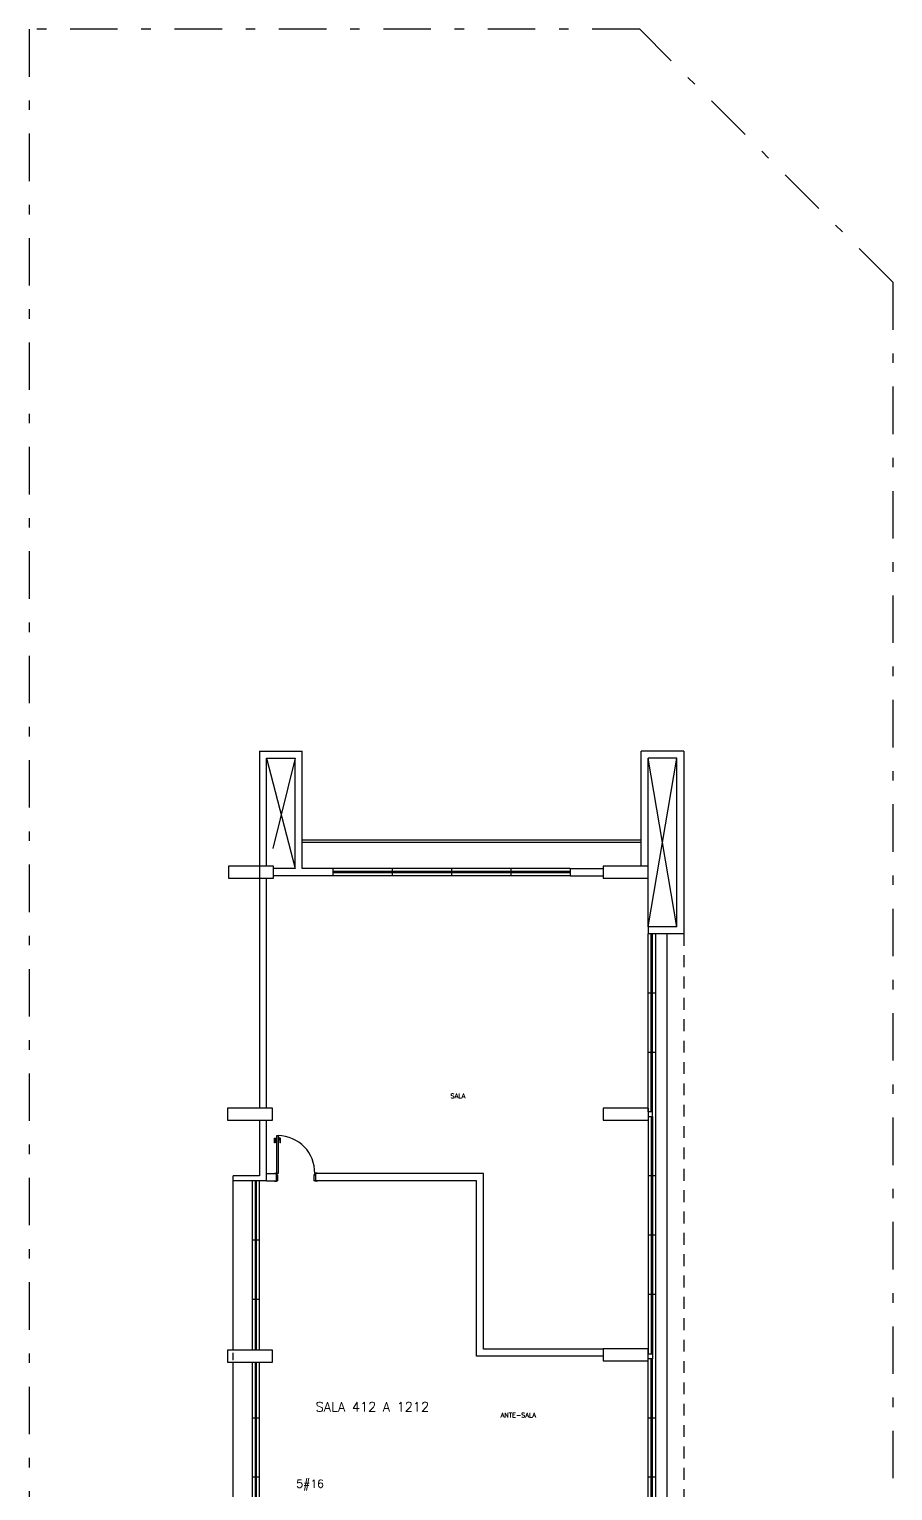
# Model space of a CAD drawing. Extents: x 544 to 914, y -40 to 56.
# Drawn here: x 578.39 to 587.48, y 9.03 to 24.43 of the extents above; entities that cross this region are included whole.
import ezdxf

# ---------------------------------------------------------------- set-up
doc = ezdxf.new("R2010")
doc.units = 0
doc.header["$LTSCALE"] = 0.5
doc.header["$MEASUREMENT"] = 0
doc.linetypes.add('DASHDOT', pattern=[1, 0.5, -0.25, 0, -0.25])
doc.linetypes.add('HIDDEN', pattern=[0.375, 0.25, -0.125])
for name, color, linetype in [('3', 1, 'CONTINUOUS'), ('A-01', 1, 'CONTINUOUS'), ('A-02', 2, 'CONTINUOUS'), ('A-03', 3, 'CONTINUOUS'), ('A-05', 5, 'CONTINUOUS'), ('JANELA', 1, 'CONTINUOUS'), ('PORTA', 2, 'CONTINUOUS'), ('Proj', 1, 'HIDDEN'), ('SIMBOLOS', 2, 'CONTINUOUS'), ('TEXTO', 7, 'CONTINUOUS'), ('Título', 3, 'CONTINUOUS')]:
    doc.layers.add(name, color=color, linetype=linetype)
doc.styles.add('ROMANC', font='romanc.shx')
doc.styles.add('T20', font='simplex.shx', dxfattribs={"height": 0.1})

msp = doc.modelspace()

# ---------------------------------------------------------------- linework, layer by layer
at = {"layer": '3', "color": 6}
for points in [[(580.485, 15.488), (580.96, 15.488), (580.96, 15.613), (580.485, 15.613), (580.485, 15.488)], [(584.431, 15.489), (584.906, 15.489), (584.906, 15.614), (584.431, 15.614), (584.431, 15.489)], [(580.474, 12.939), (580.949, 12.939), (580.949, 13.064), (580.474, 13.064), (580.474, 12.939)], [(584.432, 12.939), (584.907, 12.939), (584.907, 13.064), (584.432, 13.064), (584.432, 12.939)], [(580.474, 10.389), (580.949, 10.389), (580.949, 10.514), (580.474, 10.514), (580.474, 10.389)], [(584.431, 10.404), (584.906, 10.404), (584.906, 10.529), (584.431, 10.529), (584.431, 10.404)]]:
    msp.add_lwpolyline(points, dxfattribs=at)
at = {"layer": 'A-01', "color": 9}
for p, q in [((580.885, 16.751), (581.185, 15.589)), ((581.185, 16.751), (580.95, 15.801)), ((585.206, 14.976), (584.906, 16.751)), ((584.906, 14.976), (585.206, 16.751)), ((585.106, -6.174), (585.106, 14.901))]:
    msp.add_line(p, q, dxfattribs=at)
at = {"layer": 'A-02', "color": 9}
for p, q in [((584.831, 15.889), (581.26, 15.889)), ((584.831, 15.864), (581.26, 15.864)), ((580.535, 10.514), (580.535, 12.301)), ((580.535, 10.412), (580.535, 10.487)), ((580.535, 5.851), (580.535, 10.389))]:
    msp.add_line(p, q, dxfattribs=at)
at = {"layer": 'A-03', "color": 9}
for p, q in [((581.583, 15.589), (581.583, 15.514)), ((582.208, 15.589), (582.208, 15.514)), ((582.833, 15.589), (582.833, 15.514)), ((583.458, 15.589), (583.458, 15.514)), ((584.906, 14.976), (584.906, 15.476)), ((584.981, 14.276), (584.906, 14.276)), ((584.981, 13.651), (584.906, 13.651)), ((584.981, 12.351), (584.906, 12.351)), ((584.981, 11.726), (584.906, 11.726)), ((584.981, 11.101), (584.906, 11.101)), ((580.81, 11.051), (580.735, 11.051)), ((580.81, 9.801), (580.735, 9.801)), ((584.981, 9.801), (584.906, 9.801)), ((584.981, 9.176), (584.906, 9.176))]:
    msp.add_line(p, q, dxfattribs=at)
at = {"layer": 'A-05', "color": 4}
for p, q in [((580.81, 16.826), (581.26, 16.826)), ((580.81, 16.826), (580.81, 13.064)), ((581.26, 15.589), (581.26, 16.826)), ((584.831, 15.614), (584.831, 16.826)), ((585.281, 16.826), (584.831, 16.826)), ((585.281, 16.826), (585.281, 14.901)), ((580.885, 16.751), (581.185, 16.751)), ((580.885, 15.613), (580.885, 16.751)), ((581.185, 15.589), (581.185, 16.751)), ((584.906, 14.976), (584.906, 16.751)), ((585.206, 16.751), (584.906, 16.751)), ((585.206, 14.976), (585.206, 16.751)), ((581.185, 15.589), (580.96, 15.589)), ((581.583, 15.589), (581.26, 15.589)), ((581.583, 15.589), (581.583, 15.514)), ((584.083, 15.589), (584.431, 15.589)), ((584.083, 15.589), (584.083, 15.514)), ((580.885, 13.064), (580.885, 15.488)), ((581.583, 15.514), (580.96, 15.514)), ((584.083, 15.514), (584.431, 15.514)), ((584.906, 14.976), (584.906, 14.901)), ((585.206, 14.976), (584.906, 14.976)), ((585.281, 14.901), (584.906, 14.901)), ((580.81, 12.939), (580.81, 12.351)), ((580.885, 12.301), (580.885, 12.939)), ((580.535, 12.301), (580.535, 12.351)), ((580.81, 12.351), (580.535, 12.351)), ((580.885, 12.376), (580.985, 12.376)), ((580.985, 12.376), (580.985, 12.301)), ((581.4, 12.376), (581.4, 12.301)), ((583.172, 12.376), (581.4, 12.376)), ((583.172, 10.526), (583.172, 12.376)), ((580.885, 12.301), (580.535, 12.301)), ((580.885, 12.301), (580.985, 12.301)), ((583.097, 12.301), (581.4, 12.301)), ((583.097, 10.451), (583.097, 12.301)), ((584.431, 10.526), (583.172, 10.526)), ((584.431, 10.451), (583.097, 10.451))]:
    msp.add_line(p, q, dxfattribs=at)
at = {"layer": 'JANELA', "color": 9}
for p, q in [((584.083, 15.589), (581.583, 15.589)), ((584.083, 15.559), (581.583, 15.559)), ((584.083, 15.544), (581.583, 15.544)), ((584.083, 15.514), (581.583, 15.514)), ((584.906, 13.026), (584.906, 14.901)), ((584.936, 13.026), (584.936, 14.901)), ((584.951, 13.026), (584.951, 14.901)), ((584.981, 14.901), (584.981, -6.174)), ((584.906, 12.976), (584.906, 10.476)), ((584.936, 12.976), (584.936, 10.476)), ((584.951, 12.976), (584.951, 10.476)), ((580.735, 12.301), (580.735, 10.514)), ((580.765, 12.301), (580.765, 10.514)), ((580.78, 10.514), (580.78, 12.301)), ((580.81, 10.514), (580.81, 12.301)), ((580.81, 11.676), (580.735, 11.676)), ((580.735, 10.389), (580.735, 7.956)), ((580.765, 10.389), (580.765, 7.956)), ((580.78, 7.956), (580.78, 10.389)), ((580.81, 7.956), (580.81, 10.389)), ((584.906, 7.926), (584.906, 10.426)), ((584.936, 7.926), (584.936, 10.426)), ((584.951, 7.926), (584.951, 10.426)), ((580.81, 9.176), (580.735, 9.176))]:
    msp.add_line(p, q, dxfattribs=at)
for points in [[(584.906, 12.976), (584.951, 12.976), (584.951, 13.026), (584.906, 13.026)], [(584.906, 10.476), (584.951, 10.476), (584.951, 10.426), (584.906, 10.426)]]:
    msp.add_lwpolyline(points, close=True, dxfattribs=at)
at = {"layer": 'PORTA', "color": 9}
for p, q in [((580.97, 12.7), (580.97, 12.749)), ((580.97, 12.749), (580.989, 12.749)), ((580.977, 12.7), (580.97, 12.7)), ((580.989, 12.742), (580.977, 12.742)), ((580.977, 12.742), (580.977, 12.707)), ((580.977, 12.707), (580.977, 12.707)), ((580.977, 12.707), (580.977, 12.7)), ((580.989, 12.763), (580.989, 12.728)), ((580.989, 12.763), (580.993, 12.763)), ((580.989, 12.728), (580.993, 12.728)), ((581.011, 12.763), (581.008, 12.763)), ((581.011, 12.728), (581.008, 12.728)), ((581.011, 12.763), (581.011, 12.728)), ((581.031, 12.749), (581.011, 12.749)), ((581.011, 12.742), (581.024, 12.742)), ((581.024, 12.742), (581.024, 12.707)), ((581.024, 12.707), (581.024, 12.7)), ((581.024, 12.707), (581.024, 12.707)), ((581.031, 12.7), (581.024, 12.7)), ((581.031, 12.7), (581.031, 12.749)), ((580.968, 12.379), (580.968, 12.376)), ((580.97, 12.381), (580.99, 12.381)), ((580.985, 12.376), (580.993, 12.376)), ((580.993, 12.376), (580.993, 12.361)), ((580.993, 12.361), (581, 12.361)), ((581, 12.361), (580.993, 12.361)), ((581, 12.361), (581, 12.301)), ((581.385, 12.361), (581.385, 12.301)), ((581.385, 12.361), (581.393, 12.361)), ((581.393, 12.361), (581.385, 12.361)), ((581.393, 12.379), (581.393, 12.376)), ((581.393, 12.376), (581.393, 12.361)), ((581.4, 12.376), (581.393, 12.376)), ((581.415, 12.381), (581.395, 12.381)), ((581.418, 12.379), (581.418, 12.376)), ((580.968, 12.301), (580.968, 12.299)), ((580.968, 12.301), (580.968, 12.301)), ((580.97, 12.296), (580.99, 12.296)), ((580.985, 12.301), (581, 12.301)), ((580.993, 12.301), (580.993, 12.299)), ((581.4, 12.301), (581.385, 12.301)), ((581.393, 12.301), (581.393, 12.299)), ((581.415, 12.296), (581.395, 12.296)), ((581.418, 12.301), (581.418, 12.301)), ((581.418, 12.301), (581.418, 12.299))]:
    msp.add_line(p, q, dxfattribs=at)
msp.add_lwpolyline([(580.993, 12.376), (580.993, 12.776), (581.008, 12.776), (581.008, 12.376)], close=True, dxfattribs=at)
for centre, radius, start, end in [((581, 12.384), 0.393, 358.9053, 88.9053), ((580.97, 12.379), 0.0025, 90, 180), ((580.99, 12.379), 0.0025, 0, 90), ((581.395, 12.379), 0.0025, 90, 180), ((581.415, 12.379), 0.0025, 0, 90), ((580.97, 12.299), 0.0025, 180, 270), ((580.99, 12.299), 0.0025, 270, 0), ((581.395, 12.299), 0.0025, 180, 270), ((581.415, 12.299), 0.0025, 270, 0)]:
    msp.add_arc(centre, radius, start, end, dxfattribs=at)
at = {"layer": 'Proj', "color": 9}
msp.add_line((585.281, 14.901), (585.281, 7.826), dxfattribs=at)
at = {"layer": 'SIMBOLOS', "color": 9, "linetype": 'DASHDOT', "ltscale": 2}
for p, q in [((578.385, 24.431), (578.385, 2.651)), ((584.816, 24.431), (578.385, 24.431)), ((587.481, 21.766), (584.816, 24.431)), ((587.481, 21.766), (587.481, -11.599))]:
    msp.add_line(p, q, dxfattribs=at)

# ---------------------------------------------------------------- texts
at = {"layer": 'TEXTO', "color": 250, "style": 'ROMANC'}
msp.add_text('5#16', height=0.0843, rotation=359.9735, dxfattribs=at).set_placement((581.198, 9.067))
at = {"layer": 'Título', "color": 9, "style": 'T20'}
for s, height, p in [('SALA', 0.05, (582.823, 13.169)), ('SALA 412 A 1212', 0.1, (581.402, 9.869)), ('ANTE-SALA', 0.05, (583.351, 9.807))]:
    msp.add_text(s, height=height, dxfattribs=at).set_placement(p)

doc.saveas('drawing.dxf')
